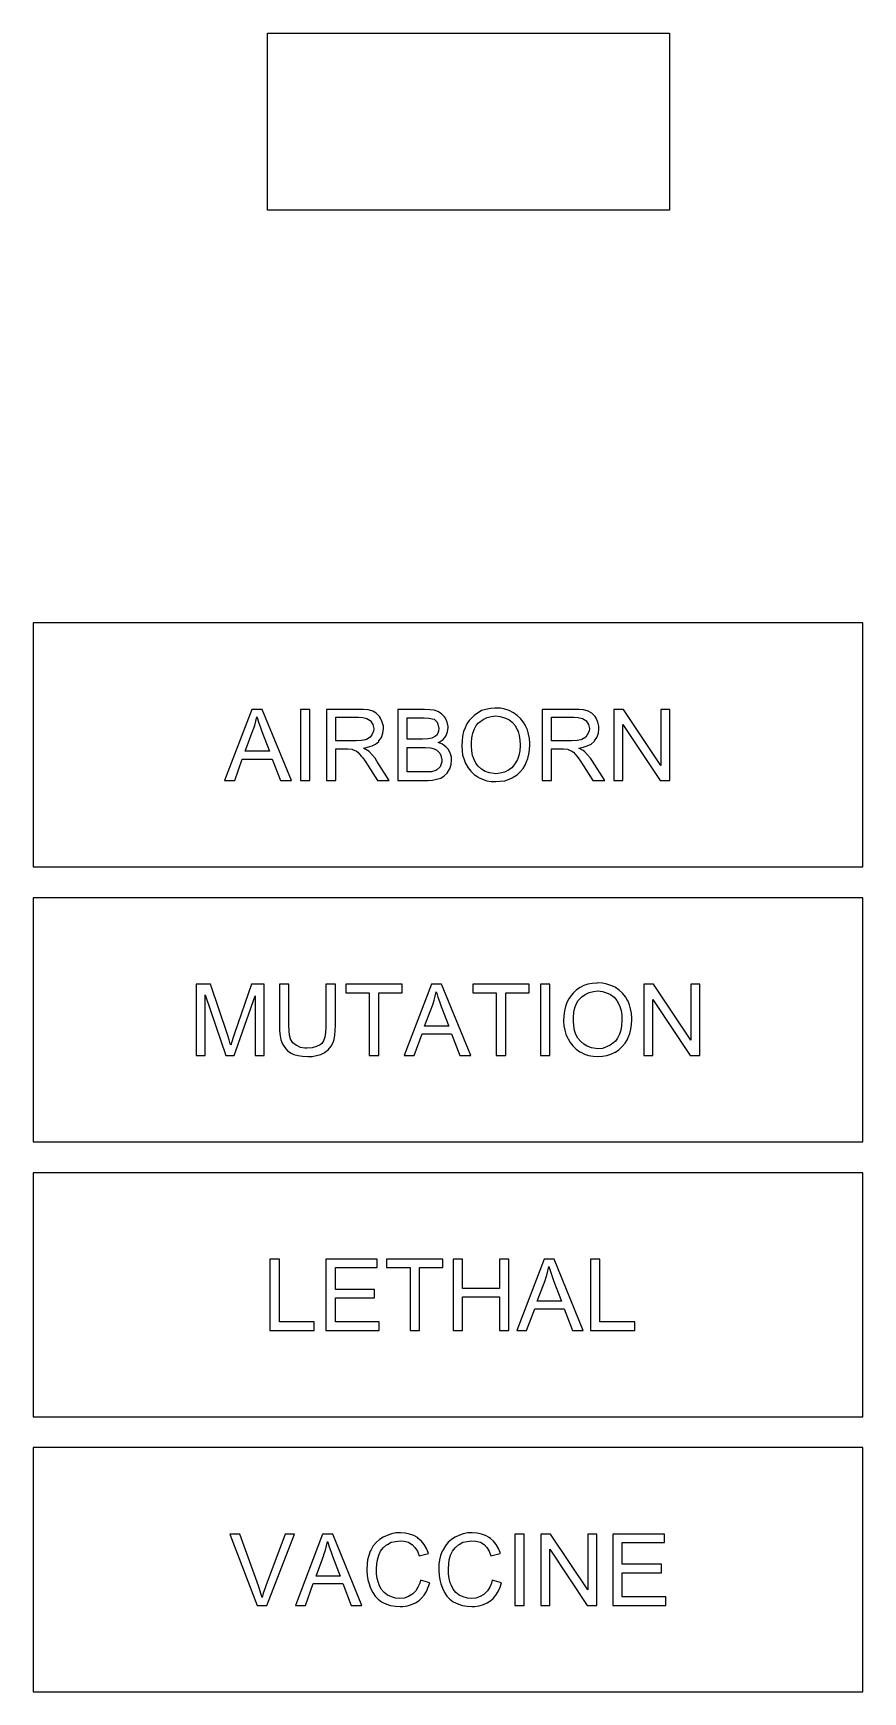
# Model space of a CAD drawing. Header units: inches. Extents: x 209 to 326, y 152 to 200.
# Drawn here: x 310.5 to 313.19, y 170.32 to 175.71 of the extents above; entities that cross this region are included whole.
import ezdxf

# ---------------------------------------------------------------- set-up
doc = ezdxf.new("R2010")
doc.units = ezdxf.units.IN
doc.header["$MEASUREMENT"] = 0

msp = doc.modelspace()

# ---------------------------------------------------------------- linework, layer by layer
at = {"color": 4, "linetype": 'ByBlock'}
for points in [[(311.2601, 175.7088), (312.5651, 175.7088), (312.5651, 175.1338), (311.2601, 175.1338)], [(310.499, 173.0007), (313.193, 173.0007), (313.193, 173.7937), (310.499, 173.7937)], [(310.499, 172.1077), (313.193, 172.1077), (313.193, 172.9007), (310.499, 172.9007)], [(310.499, 171.2147), (313.193, 171.2147), (313.193, 172.0077), (310.499, 172.0077)], [(310.499, 170.3217), (313.193, 170.3217), (313.193, 171.1147), (310.499, 171.1147)]]:
    msp.add_lwpolyline(points, close=True, dxfattribs=at)
at = {"color": 2, "linetype": 'ByBlock', "flags": 128}
for points in [[(311.3375, 173.2818), (311.2427, 173.5126), (311.2094, 173.5126), (311.1205, 173.2818), (311.1537, 173.2818), (311.1781, 173.3512), (311.2749, 173.3512), (311.3023, 173.2818)], [(311.2661, 173.3767), (311.1879, 173.3767), (311.2123, 173.4441), (311.2133, 173.4461), (311.2183, 173.4598), (311.2222, 173.4745), (311.2251, 173.4882), (311.227, 173.4833), (311.231, 173.4705), (311.2358, 173.4568), (311.2417, 173.4402)], [(311.3971, 173.5126), (311.3668, 173.5126), (311.3668, 173.2818), (311.3971, 173.2818)], [(311.6365, 173.4578), (311.6326, 173.4715), (311.6268, 173.4842), (311.6238, 173.4891), (311.6131, 173.4999), (311.6014, 173.5067), (311.5984, 173.5077), (311.5867, 173.5106), (311.5721, 173.5126), (311.5544, 173.5126), (311.4518, 173.5126), (311.4518, 173.2818), (311.4821, 173.2818), (311.4821, 173.3845), (311.5183, 173.3845), (311.5212, 173.3845), (311.5349, 173.3835), (311.5359, 173.3825), (311.5486, 173.3767), (311.5534, 173.3737), (311.5642, 173.361), (311.5691, 173.3551), (311.5769, 173.3444), (311.5867, 173.3297), (311.617, 173.2818), (311.6551, 173.2818), (311.615, 173.3444), (311.6092, 173.3541), (311.5994, 173.3649), (311.5896, 173.3757), (311.5848, 173.3786), (311.5711, 173.3864), (311.5848, 173.3894), (311.5994, 173.3943), (311.6111, 173.4001), (311.6209, 173.4079), (311.6219, 173.4099), (311.6297, 173.4216), (311.6346, 173.4353), (311.6365, 173.45)], [(311.6043, 173.4422), (311.5984, 173.4295), (311.5936, 173.4226), (311.5809, 173.4148), (311.5779, 173.4138), (311.5652, 173.4118), (311.5476, 173.4109), (311.4821, 173.4109), (311.4821, 173.4872), (311.5554, 173.4872), (311.5691, 173.4862), (311.5828, 173.4833), (311.5936, 173.4764), (311.5945, 173.4755), (311.6023, 173.4637), (311.6053, 173.45)], [(311.8574, 173.3571), (311.8535, 173.3717), (311.8467, 173.3835), (311.8398, 173.3903), (311.8281, 173.3991), (311.8144, 173.405), (311.8174, 173.406), (311.8301, 173.4148), (311.8389, 173.4256), (311.8447, 173.4392), (311.8467, 173.4539), (311.8467, 173.4568), (311.8438, 173.4705), (311.8379, 173.4842), (311.835, 173.4882), (311.8252, 173.4979), (311.8125, 173.5057), (311.8008, 173.5096), (311.787, 173.5116), (311.7695, 173.5126), (311.6835, 173.5126), (311.6835, 173.2818), (311.7714, 173.2818), (311.7812, 173.2818), (311.7959, 173.2828), (311.8086, 173.2857), (311.8223, 173.2896), (311.834, 173.2965), (311.8428, 173.3052), (311.8506, 173.3179), (311.8516, 173.3199), (311.8565, 173.3336), (311.8574, 173.3483)], [(311.8164, 173.45), (311.8154, 173.4422), (311.8105, 173.4295), (311.8057, 173.4256), (311.793, 173.4187), (311.7812, 173.4167), (311.7636, 173.4157), (311.7138, 173.4157), (311.7138, 173.4852), (311.7597, 173.4852), (311.7685, 173.4852), (311.7841, 173.4842), (311.7949, 173.4823), (311.8008, 173.4803), (311.8105, 173.4705), (311.8135, 173.4646)], [(312.1115, 173.403), (312.1106, 173.4177), (312.1076, 173.4324), (312.1037, 173.4461), (312.0979, 173.4588), (312.0979, 173.4598), (312.09, 173.4725), (312.0813, 173.4833), (312.0705, 173.493), (312.0588, 173.5018), (312.0568, 173.5028), (312.0441, 173.5087), (312.0305, 173.5136), (312.0167, 173.5165), (312.0011, 173.5165), (311.9982, 173.5165), (311.9835, 173.5155), (311.9689, 173.5126), (311.9552, 173.5087), (311.9435, 173.5018), (311.9317, 173.494), (311.922, 173.4842), (311.9151, 173.4764), (311.9073, 173.4656), (311.9014, 173.4529), (311.8965, 173.4402), (311.8936, 173.4256), (311.8916, 173.4109), (311.8906, 173.3943), (311.8906, 173.3933), (311.8916, 173.3786), (311.8936, 173.3639), (311.8985, 173.3502), (311.9033, 173.3366), (311.9043, 173.3356), (311.9112, 173.3228), (311.92, 173.3121), (311.9308, 173.3013), (311.9425, 173.2935), (311.9454, 173.2916), (311.9581, 173.2857), (311.9718, 173.2808), (311.9864, 173.2779), (312.0011, 173.2779), (312.0157, 173.2789), (312.0305, 173.2808), (312.0441, 173.2857), (312.0568, 173.2916), (312.0578, 173.2925), (312.0705, 173.3004), (312.0803, 173.3101), (312.09, 173.3209), (312.0979, 173.3336), (312.0998, 173.3395), (312.1057, 173.3532), (312.1086, 173.3668), (312.1106, 173.3816), (312.1115, 173.3972)], [(312.0803, 173.3943), (312.0793, 173.3776), (312.0764, 173.3629), (312.0715, 173.3502), (312.0656, 173.3385), (312.0578, 173.3278), (312.0529, 173.3228), (312.0422, 173.315), (312.0295, 173.3082), (312.0157, 173.3052), (312.0011, 173.3033), (311.9943, 173.3043), (311.9806, 173.3062), (311.9669, 173.3111), (311.9552, 173.3179), (311.9444, 173.3278), (311.9366, 173.3375), (311.9308, 173.3493), (311.9259, 173.3629), (311.9229, 173.3776), (311.922, 173.3933), (311.922, 173.405), (311.9239, 173.4206), (311.9268, 173.4353), (311.9317, 173.449), (311.9376, 173.4598), (311.9454, 173.4686), (311.9483, 173.4715), (311.9601, 173.4794), (311.9728, 173.4862), (311.9864, 173.4891), (312.0011, 173.4911), (312.0157, 173.4891), (312.0295, 173.4852), (312.0432, 173.4794), (312.0539, 173.4705), (312.0637, 173.4598), (312.0705, 173.4461), (312.0734, 173.4402), (312.0773, 173.4275), (312.0793, 173.4128), (312.0803, 173.3972)], [(312.3363, 173.4578), (312.3324, 173.4715), (312.3266, 173.4842), (312.3236, 173.4891), (312.3129, 173.4999), (312.3012, 173.5067), (312.2982, 173.5077), (312.2865, 173.5106), (312.2719, 173.5126), (312.2543, 173.5126), (312.1516, 173.5126), (312.1516, 173.2818), (312.1819, 173.2818), (312.1819, 173.3845), (312.2171, 173.3845), (312.221, 173.3845), (312.2347, 173.3835), (312.2357, 173.3825), (312.2484, 173.3767), (312.2533, 173.3737), (312.264, 173.361), (312.2689, 173.3551), (312.2767, 173.3444), (312.2865, 173.3297), (312.3168, 173.2818), (312.3549, 173.2818), (312.3148, 173.3444), (312.309, 173.3541), (312.2992, 173.3649), (312.2894, 173.3757), (312.2846, 173.3786), (312.2709, 173.3864), (312.2846, 173.3894), (312.2982, 173.3943), (312.3109, 173.4001), (312.3207, 173.4079), (312.3217, 173.4099), (312.3295, 173.4216), (312.3344, 173.4353), (312.3363, 173.45)], [(312.3041, 173.4422), (312.2982, 173.4295), (312.2934, 173.4226), (312.2807, 173.4148), (312.2777, 173.4138), (312.265, 173.4118), (312.2474, 173.4109), (312.1819, 173.4109), (312.1819, 173.4872), (312.2553, 173.4872), (312.2689, 173.4862), (312.2826, 173.4833), (312.2934, 173.4764), (312.2943, 173.4755), (312.3021, 173.4637), (312.3051, 173.45)], [(312.5367, 173.5126), (312.5367, 173.3307), (312.4155, 173.5126), (312.3843, 173.5126), (312.3843, 173.2818), (312.4136, 173.2818), (312.4136, 173.4637), (312.5348, 173.2818), (312.566, 173.2818), (312.566, 173.5126)], [(311.8262, 173.3424), (311.8213, 173.3287), (311.8203, 173.3258), (311.8096, 173.316), (311.8066, 173.314), (311.792, 173.3101), (311.788, 173.3092), (311.7714, 173.3092), (311.7138, 173.3092), (311.7138, 173.3884), (311.7675, 173.3884), (311.7734, 173.3884), (311.789, 173.3874), (311.8008, 173.3845), (311.8096, 173.3806), (311.8193, 173.3708), (311.8232, 173.3629), (311.8262, 173.3483)], [(311.2197, 172.3881), (311.2488, 172.3881), (311.2488, 172.6202), (311.2075, 172.6202), (311.1529, 172.4596), (311.1484, 172.4473), (311.1439, 172.4328), (311.1406, 172.4216), (311.1384, 172.4261), (311.135, 172.4395), (311.1295, 172.4562), (311.0748, 172.6202), (311.028, 172.6202), (311.028, 172.3881), (311.058, 172.3881), (311.058, 172.5857), (311.125, 172.3881), (311.1517, 172.3881), (311.2197, 172.5823)], [(311.4495, 172.4864), (311.4495, 172.4808), (311.4484, 172.4629), (311.4462, 172.4484), (311.4417, 172.4361), (311.4361, 172.4272), (311.4306, 172.4227), (311.4194, 172.4172), (311.4049, 172.4138), (311.3871, 172.4127), (311.3815, 172.4127), (311.367, 172.4149), (311.3547, 172.4205), (311.3536, 172.4205), (311.3424, 172.4294), (311.3346, 172.4417), (311.3346, 172.4428), (311.3313, 172.454), (311.3302, 172.4685), (311.329, 172.4864), (311.329, 172.6202), (311.299, 172.6202), (311.299, 172.4864), (311.299, 172.4685), (311.3012, 172.4528), (311.3034, 172.4395), (311.3079, 172.4283), (311.3079, 172.4272), (311.3157, 172.4149), (311.3246, 172.4038), (311.3369, 172.3959), (311.3458, 172.3915), (311.3592, 172.3881), (311.3737, 172.3859), (311.3904, 172.3848), (311.4049, 172.3848), (311.4194, 172.3881), (311.4328, 172.3915), (311.4439, 172.397), (311.445, 172.3982), (311.4573, 172.4071), (311.4662, 172.4183), (311.4729, 172.4306), (311.4763, 172.4406), (311.4785, 172.454), (311.4796, 172.4696), (311.4807, 172.4864), (311.4807, 172.6202), (311.4495, 172.6202)], [(311.6213, 172.5924), (311.6971, 172.5924), (311.6971, 172.6202), (311.5142, 172.6202), (311.5142, 172.5924), (311.59, 172.5924), (311.59, 172.3881), (311.6213, 172.3881)], [(311.8253, 172.6202), (311.7919, 172.6202), (311.7038, 172.3881), (311.7361, 172.3881), (311.7618, 172.4585), (311.8577, 172.4585), (311.8845, 172.3881), (311.9202, 172.3881)], [(312.0339, 172.5924), (312.1097, 172.5924), (312.1097, 172.6202), (311.9269, 172.6202), (311.9269, 172.5924), (312.0027, 172.5924), (312.0027, 172.3881), (312.0339, 172.3881)], [(312.1767, 172.6202), (312.1466, 172.6202), (312.1466, 172.3881), (312.1767, 172.3881)], [(312.4432, 172.5098), (312.4421, 172.5254), (312.4388, 172.5399), (312.4354, 172.5533), (312.4298, 172.5667), (312.4287, 172.5667), (312.422, 172.579), (312.4131, 172.5913), (312.402, 172.6002), (312.3896, 172.6091), (312.3885, 172.6102), (312.3752, 172.6158), (312.3618, 172.6202), (312.3473, 172.6236), (312.3328, 172.6247), (312.3295, 172.6236), (312.3138, 172.6225), (312.3005, 172.6202), (312.2871, 172.6158), (312.2748, 172.6091), (312.2636, 172.6013), (312.2525, 172.5913), (312.2458, 172.5835), (312.238, 172.5723), (312.2324, 172.56), (312.228, 172.5477), (312.2246, 172.5332), (312.2224, 172.5176), (312.2213, 172.5008), (312.2213, 172.4997), (312.2224, 172.4852), (312.2257, 172.4707), (312.2291, 172.4574), (312.2346, 172.4439), (312.2358, 172.4428), (312.2424, 172.4306), (312.2514, 172.4194), (312.2625, 172.4094), (312.2737, 172.4005), (312.2771, 172.3993), (312.2893, 172.3926), (312.3027, 172.3881), (312.3172, 172.3859), (312.3328, 172.3848), (312.3473, 172.3859), (312.3618, 172.3881), (312.3752, 172.3926), (312.3885, 172.3993), (312.3896, 172.3993), (312.4008, 172.4071), (312.412, 172.4172), (312.4209, 172.4283), (312.4287, 172.4406), (312.431, 172.4473), (312.4365, 172.4596), (312.4399, 172.4741), (312.4421, 172.4886), (312.4432, 172.5042)], [(312.635, 172.6202), (312.635, 172.4384), (312.5134, 172.6202), (312.4822, 172.6202), (312.4822, 172.3881), (312.5112, 172.3881), (312.5112, 172.57), (312.6328, 172.3881), (312.6641, 172.3881), (312.6641, 172.6202)], [(311.8488, 172.4841), (311.7696, 172.4841), (311.7953, 172.5511), (311.7964, 172.5533), (311.8008, 172.5678), (311.8042, 172.5812), (311.8075, 172.5957), (311.8097, 172.5913), (311.8131, 172.5779), (311.8187, 172.5633), (311.8242, 172.5477)], [(312.4109, 172.502), (312.4098, 172.4852), (312.4075, 172.4707), (312.4031, 172.4574), (312.3963, 172.445), (312.3896, 172.435), (312.3841, 172.4306), (312.3729, 172.4216), (312.3607, 172.4161), (312.3473, 172.4116), (312.3317, 172.4105), (312.3261, 172.4116), (312.3116, 172.4138), (312.2982, 172.4183), (312.2871, 172.425), (312.2759, 172.435), (312.2681, 172.445), (312.2614, 172.4562), (312.2569, 172.4696), (312.2547, 172.4852), (312.2536, 172.5008), (312.2536, 172.512), (312.2547, 172.5288), (312.258, 172.5433), (312.2625, 172.5555), (312.2692, 172.5667), (312.2771, 172.5757), (312.2804, 172.579), (312.2916, 172.5868), (312.3049, 172.5935), (312.3183, 172.5968), (312.3328, 172.598), (312.3473, 172.5968), (312.3607, 172.5924), (312.374, 172.5868), (312.3852, 172.5779), (312.3941, 172.5667), (312.402, 172.5533), (312.4042, 172.5477), (312.4087, 172.5343), (312.4109, 172.5199), (312.4109, 172.5042)], [(311.4119, 171.5229), (311.2989, 171.5229), (311.2989, 171.7273), (311.2676, 171.7273), (311.2676, 171.4951), (311.4119, 171.4951)], [(311.4803, 171.5229), (311.4803, 171.6015), (311.6077, 171.6015), (311.6077, 171.6285), (311.4803, 171.6285), (311.4803, 171.6994), (311.6161, 171.6994), (311.6161, 171.7273), (311.449, 171.7273), (311.449, 171.4951), (311.622, 171.4951), (311.622, 171.5229)], [(311.7537, 171.6994), (311.8296, 171.6994), (311.8296, 171.7273), (311.6465, 171.7273), (311.6465, 171.6994), (311.7233, 171.6994), (311.7233, 171.4951), (311.7537, 171.4951)], [(312.0127, 171.4951), (312.044, 171.4951), (312.044, 171.7273), (312.0127, 171.7273), (312.0127, 171.6319), (311.8929, 171.6319), (311.8929, 171.7273), (311.8626, 171.7273), (311.8626, 171.4951), (311.8929, 171.4951), (311.8929, 171.6048), (312.0127, 171.6048)], [(312.1908, 171.7273), (312.1579, 171.7273), (312.0693, 171.4951), (312.1014, 171.4951), (312.1275, 171.5651), (312.2237, 171.5651), (312.2507, 171.4951), (312.2853, 171.4951)], [(312.2144, 171.5905), (312.1359, 171.5905), (312.1613, 171.658), (312.168, 171.6792), (312.1739, 171.7028), (312.1748, 171.7002), (312.1807, 171.68), (312.19, 171.6546)], [(312.3393, 171.5229), (312.3393, 171.7273), (312.3089, 171.7273), (312.3089, 171.4951), (312.4532, 171.4951), (312.4532, 171.5229)], [(311.3176, 170.8338), (311.2549, 170.6662), (311.251, 170.6565), (311.2461, 170.6418), (311.2422, 170.628), (311.2392, 170.6378), (311.2353, 170.6516), (311.2304, 170.6662), (311.1697, 170.8338), (311.1374, 170.8338), (311.2265, 170.6026), (311.2578, 170.6026), (311.3479, 170.8338)], [(311.4723, 170.8338), (311.439, 170.8338), (311.3509, 170.6026), (311.3832, 170.6026), (311.4087, 170.6731), (311.5046, 170.6731), (311.5321, 170.6026), (311.5663, 170.6026)], [(311.7818, 170.774), (311.776, 170.7877), (311.7691, 170.8005), (311.7603, 170.8113), (311.7495, 170.8201), (311.7465, 170.823), (311.7348, 170.8299), (311.7211, 170.8338), (311.7074, 170.8367), (311.6917, 170.8377), (311.677, 170.8377), (311.6623, 170.8348), (311.6486, 170.8299), (311.6359, 170.824), (311.6241, 170.8162), (311.6133, 170.8074), (311.6035, 170.7956), (311.5967, 170.7829), (311.5938, 170.778), (311.5889, 170.7643), (311.5849, 170.7505), (311.583, 170.7358), (311.582, 170.7201), (311.582, 170.7152), (311.584, 170.6996), (311.5859, 170.6858), (311.5898, 170.6721), (311.5947, 170.6584), (311.6016, 170.6447), (311.6094, 170.6329), (311.6192, 170.6221), (311.63, 170.6143), (311.6349, 170.6114), (311.6467, 170.6065), (311.6594, 170.6016), (311.6751, 170.5996), (311.6907, 170.5986), (311.6995, 170.5986), (311.7142, 170.6006), (311.7279, 170.6055), (311.7407, 170.6104), (311.7525, 170.6182), (311.7593, 170.6251), (311.7681, 170.6358), (311.776, 170.6476), (311.7818, 170.6614), (311.7867, 170.676), (311.7564, 170.6839), (311.7544, 170.6751), (311.7485, 170.6614), (311.7416, 170.6496), (311.7318, 170.6398), (311.7289, 170.6378), (311.7172, 170.6309), (311.7035, 170.6261), (311.6888, 170.6251), (311.676, 170.6261), (311.6623, 170.63), (311.6496, 170.6358), (311.6388, 170.6447), (311.629, 170.6555), (311.6221, 170.6692), (311.6202, 170.676), (311.6163, 170.6898), (311.6143, 170.7045), (311.6143, 170.7201), (311.6143, 170.7221), (311.6153, 170.7358), (311.6173, 170.7505), (311.6212, 170.7652), (311.627, 170.778), (311.6359, 170.7898), (311.6467, 170.7996), (311.6496, 170.8005), (311.6614, 170.8074), (311.6751, 170.8103), (311.6907, 170.8123), (311.7035, 170.8113), (311.7172, 170.8074), (311.7289, 170.8005), (311.7299, 170.8005), (311.7387, 170.7907), (311.7465, 170.7789), (311.7525, 170.7633), (311.7828, 170.7711)], [(312.0149, 170.774), (312.01, 170.7877), (312.0022, 170.8005), (311.9934, 170.8113), (311.9836, 170.8201), (311.9796, 170.823), (311.9679, 170.8299), (311.9551, 170.8338), (311.9405, 170.8367), (311.9248, 170.8377), (311.9101, 170.8377), (311.8954, 170.8348), (311.8817, 170.8299), (311.869, 170.824), (311.8572, 170.8162), (311.8464, 170.8074), (311.8376, 170.7956), (311.8298, 170.7829), (311.8269, 170.778), (311.822, 170.7643), (311.818, 170.7505), (311.8161, 170.7358), (311.8161, 170.7201), (311.8161, 170.7152), (311.8171, 170.6996), (311.819, 170.6858), (311.8229, 170.6721), (311.8278, 170.6584), (311.8347, 170.6447), (311.8425, 170.6329), (311.8523, 170.6221), (311.8631, 170.6143), (311.868, 170.6114), (311.8798, 170.6065), (311.8935, 170.6016), (311.9082, 170.5996), (311.9238, 170.5986), (311.9326, 170.5986), (311.9473, 170.6006), (311.961, 170.6055), (311.9737, 170.6104), (311.9856, 170.6182), (311.9924, 170.6251), (312.0012, 170.6358), (312.009, 170.6476), (312.0149, 170.6614), (312.0198, 170.676), (311.9895, 170.6839), (311.9875, 170.6751), (311.9816, 170.6614), (311.9747, 170.6496), (311.9649, 170.6398), (311.962, 170.6378), (311.9503, 170.6309), (311.9365, 170.6261), (311.9219, 170.6251), (311.9091, 170.6261), (311.8954, 170.63), (311.8827, 170.6358), (311.8719, 170.6447), (311.8631, 170.6555), (311.8562, 170.6692), (311.8533, 170.676), (311.8494, 170.6898), (311.8474, 170.7045), (311.8474, 170.7201), (311.8474, 170.7221), (311.8484, 170.7358), (311.8503, 170.7505), (311.8543, 170.7652), (311.8601, 170.778), (311.869, 170.7898), (311.8798, 170.7996), (311.8827, 170.8005), (311.8945, 170.8074), (311.9082, 170.8103), (311.9238, 170.8123), (311.9365, 170.8113), (311.9512, 170.8074), (311.963, 170.8005), (311.9718, 170.7907), (311.9796, 170.7789), (311.9856, 170.7633), (312.0159, 170.7711)], [(312.0932, 170.8338), (312.0629, 170.8338), (312.0629, 170.6026), (312.0932, 170.6026)], [(312.2999, 170.8338), (312.2999, 170.6525), (312.1785, 170.8338), (312.1471, 170.8338), (312.1471, 170.6026), (312.1765, 170.6026), (312.1765, 170.7848), (312.2979, 170.6026), (312.3293, 170.6026), (312.3293, 170.8338)], [(312.4115, 170.63), (312.4115, 170.7084), (312.5398, 170.7084), (312.5398, 170.7358), (312.4115, 170.7358), (312.4115, 170.8064), (312.5487, 170.8064), (312.5487, 170.8338), (312.3812, 170.8338), (312.3812, 170.6026), (312.5535, 170.6026), (312.5535, 170.63)], [(311.4958, 170.6976), (311.4175, 170.6976), (311.4429, 170.7652), (311.4429, 170.7672), (311.4478, 170.7819), (311.4518, 170.7956), (311.4547, 170.8103), (311.4567, 170.8044), (311.4606, 170.7927), (311.4655, 170.778), (311.4713, 170.7623)]]:
    msp.add_lwpolyline(points, close=True, dxfattribs=at)

doc.saveas('drawing.dxf')
